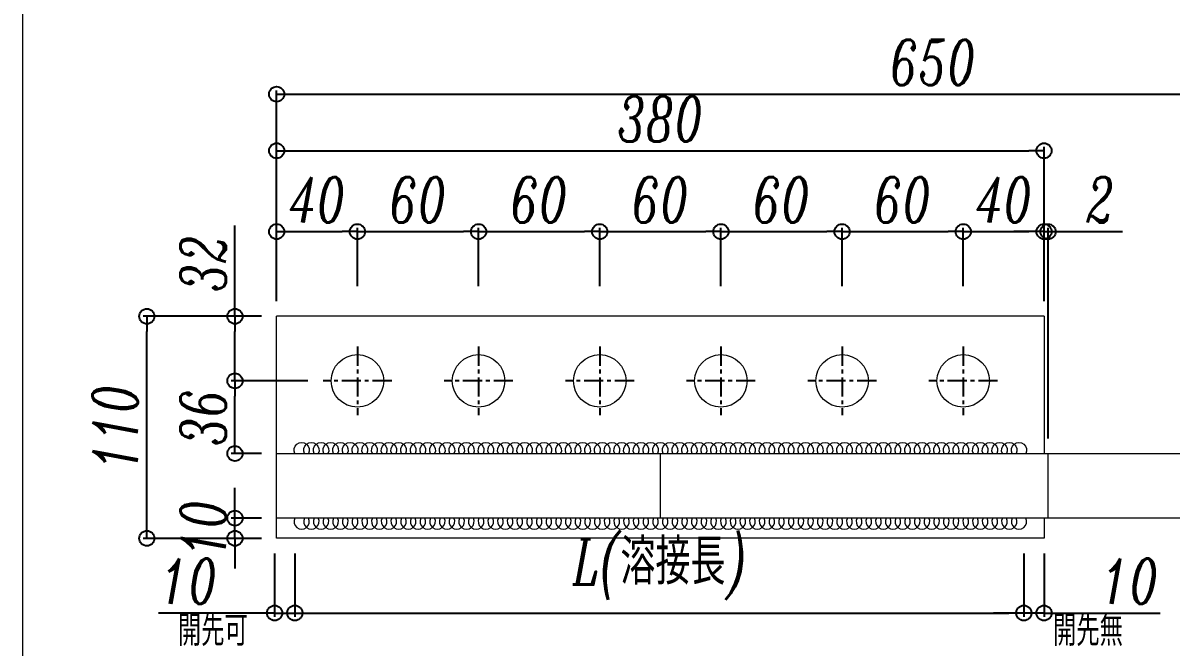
# Model space of a CAD drawing. Header units: millimetres. Extents: x -2880 to 3894, y -2977 to 4857.
# Drawn here: x -1630 to -1062, y 3607 to 3916 of the extents above; entities that cross this region are included whole.
import ezdxf

# ---------------------------------------------------------------- set-up
doc = ezdxf.new("R2010")
doc.units = ezdxf.units.MM
doc.header["$MEASUREMENT"] = 0
doc.linetypes.add('CENTER', pattern=[50.8, 31.75, -6.35, 6.35, -6.35])
doc.linetypes.add('HIDDEN2', pattern=[4.7625, 3.175, -1.5875])
doc.layers.add('ADSK_ASSOC_ENTITY_BACKUPS', color=7, linetype='Continuous')
for name, color, linetype, lineweight in [('hadan', 1, 'HIDDEN2', 15), ('寸法', 7, 'Continuous', 15), ('金物', 5, 'Continuous', 18)]:
    doc.layers.add(name, color=color, linetype=linetype, lineweight=lineweight)
doc.styles.add('DLSTANDARD1', font='italic.shx', dxfattribs={"width": 0.7, "bigfont": 'extfont.shx'})
doc.dimstyles.new('一般寸法', dxfattribs={"dimscale": 1.5, "dimtxt": 15, "dimasz": 5, "dimexe": 1.25, "dimexo": 5, "dimgap": 3, "dimtad": 1, "dimtxsty": 'DLSTANDARD1', "dimblk": 'ORIGIN', "dimcen": 0, "dimclrd": 256, "dimclre": 256, "dimclrt": 256, "dimadec": 0, "dimazin": 0, "dimtfac": 1, "dimtmove": 0, "dimatfit": 3, "dimfxl": 0, "dimarcsym": 0})

# ---------------------------------------------------------------- blocks, each defined once
blk = doc.blocks.new('_Origin')
at = {"color": 0, "linetype": 'ByBlock', "lineweight": -2}
blk.add_line((0, 0), (-1, 0), dxfattribs=at)
blk.add_circle((0, 0), 0.5, dxfattribs=at)
blk = doc.blocks.new('*D243')
at = {"layer": 'Defpoints', "color": 0}
for p in [(-1464.43, 3813), (-1504.43, 3778.54), (-1464.43, 3778.54)]:
    blk.add_point(p, dxfattribs=at)
at = {"layer": '寸法', "lineweight": -2}
for p, q in [((-1504.43, 3786.04), (-1504.43, 3814.88)), ((-1464.43, 3786.04), (-1464.43, 3814.88)), ((-1496.93, 3813), (-1471.93, 3813))]:
    blk.add_line(p, q, dxfattribs=at)
at = {"layer": '寸法', "lineweight": -2, "xscale": 7.5, "yscale": 7.5, "zscale": 7.5, "rotation": 180}
blk.add_blockref('_Origin', (-1504.43, 3813), dxfattribs=at)
at = {"layer": '寸法', "lineweight": -2, "xscale": 7.5, "yscale": 7.5, "zscale": 7.5}
blk.add_blockref('_Origin', (-1464.43, 3813), dxfattribs=at)
at = {"layer": '寸法', "insert": (-1484.43, 3828.75), "char_height": 22.5, "attachment_point": 5, "style": 'DLSTANDARD1'}
blk.add_mtext('40', dxfattribs=at)
blk = doc.blocks.new('*D244')
at = {"layer": 'Defpoints', "color": 0}
for p in [(-1404.43, 3813), (-1464.43, 3778.54), (-1404.43, 3778.54)]:
    blk.add_point(p, dxfattribs=at)
at = {"layer": '寸法', "lineweight": -2}
for p, q in [((-1464.43, 3786.04), (-1464.43, 3814.88)), ((-1404.43, 3786.04), (-1404.43, 3814.88)), ((-1456.93, 3813), (-1411.93, 3813))]:
    blk.add_line(p, q, dxfattribs=at)
at = {"layer": '寸法', "lineweight": -2, "xscale": 7.5, "yscale": 7.5, "zscale": 7.5, "rotation": 180}
blk.add_blockref('_Origin', (-1464.43, 3813), dxfattribs=at)
at = {"layer": '寸法', "lineweight": -2, "xscale": 7.5, "yscale": 7.5, "zscale": 7.5}
blk.add_blockref('_Origin', (-1404.43, 3813), dxfattribs=at)
at = {"layer": '寸法', "insert": (-1434.43, 3828.75), "char_height": 22.5, "attachment_point": 5, "style": 'DLSTANDARD1'}
blk.add_mtext('60', dxfattribs=at)
blk = doc.blocks.new('*D245')
at = {"layer": 'Defpoints', "color": 0}
for p in [(-1344.43, 3813), (-1404.43, 3778.54), (-1344.43, 3778.54)]:
    blk.add_point(p, dxfattribs=at)
at = {"layer": '寸法', "lineweight": -2}
for p, q in [((-1404.43, 3786.04), (-1404.43, 3814.88)), ((-1344.43, 3786.04), (-1344.43, 3814.88)), ((-1396.93, 3813), (-1351.93, 3813))]:
    blk.add_line(p, q, dxfattribs=at)
at = {"layer": '寸法', "lineweight": -2, "xscale": 7.5, "yscale": 7.5, "zscale": 7.5, "rotation": 180}
blk.add_blockref('_Origin', (-1404.43, 3813), dxfattribs=at)
at = {"layer": '寸法', "lineweight": -2, "xscale": 7.5, "yscale": 7.5, "zscale": 7.5}
blk.add_blockref('_Origin', (-1344.43, 3813), dxfattribs=at)
at = {"layer": '寸法', "insert": (-1374.43, 3828.75), "char_height": 22.5, "attachment_point": 5, "style": 'DLSTANDARD1'}
blk.add_mtext('60', dxfattribs=at)
blk = doc.blocks.new('*D246')
at = {"layer": 'Defpoints', "color": 0}
for p in [(-1284.43, 3813), (-1344.43, 3778.54), (-1284.43, 3778.54)]:
    blk.add_point(p, dxfattribs=at)
at = {"layer": '寸法', "lineweight": -2}
for p, q in [((-1344.43, 3786.04), (-1344.43, 3814.88)), ((-1284.43, 3786.04), (-1284.43, 3814.88)), ((-1336.93, 3813), (-1291.93, 3813))]:
    blk.add_line(p, q, dxfattribs=at)
at = {"layer": '寸法', "lineweight": -2, "xscale": 7.5, "yscale": 7.5, "zscale": 7.5, "rotation": 180}
blk.add_blockref('_Origin', (-1344.43, 3813), dxfattribs=at)
at = {"layer": '寸法', "lineweight": -2, "xscale": 7.5, "yscale": 7.5, "zscale": 7.5}
blk.add_blockref('_Origin', (-1284.43, 3813), dxfattribs=at)
at = {"layer": '寸法', "insert": (-1314.43, 3828.75), "char_height": 22.5, "attachment_point": 5, "style": 'DLSTANDARD1'}
blk.add_mtext('60', dxfattribs=at)
blk = doc.blocks.new('*D247')
at = {"layer": 'Defpoints', "color": 0}
for p in [(-1224.43, 3813), (-1284.43, 3778.54), (-1224.43, 3778.54)]:
    blk.add_point(p, dxfattribs=at)
at = {"layer": '寸法', "lineweight": -2}
for p, q in [((-1284.43, 3786.04), (-1284.43, 3814.88)), ((-1224.43, 3786.04), (-1224.43, 3814.88)), ((-1276.93, 3813), (-1231.93, 3813))]:
    blk.add_line(p, q, dxfattribs=at)
at = {"layer": '寸法', "lineweight": -2, "xscale": 7.5, "yscale": 7.5, "zscale": 7.5, "rotation": 180}
blk.add_blockref('_Origin', (-1284.43, 3813), dxfattribs=at)
at = {"layer": '寸法', "lineweight": -2, "xscale": 7.5, "yscale": 7.5, "zscale": 7.5}
blk.add_blockref('_Origin', (-1224.43, 3813), dxfattribs=at)
at = {"layer": '寸法', "insert": (-1254.43, 3828.75), "char_height": 22.5, "attachment_point": 5, "style": 'DLSTANDARD1'}
blk.add_mtext('60', dxfattribs=at)
blk = doc.blocks.new('*D248')
at = {"layer": 'Defpoints', "color": 0}
for p in [(-1164.43, 3813), (-1224.43, 3778.54), (-1164.43, 3778.54)]:
    blk.add_point(p, dxfattribs=at)
at = {"layer": '寸法', "lineweight": -2}
for p, q in [((-1224.43, 3786.04), (-1224.43, 3814.88)), ((-1164.43, 3786.04), (-1164.43, 3814.88)), ((-1216.93, 3813), (-1171.93, 3813))]:
    blk.add_line(p, q, dxfattribs=at)
at = {"layer": '寸法', "lineweight": -2, "xscale": 7.5, "yscale": 7.5, "zscale": 7.5, "rotation": 180}
blk.add_blockref('_Origin', (-1224.43, 3813), dxfattribs=at)
at = {"layer": '寸法', "lineweight": -2, "xscale": 7.5, "yscale": 7.5, "zscale": 7.5}
blk.add_blockref('_Origin', (-1164.43, 3813), dxfattribs=at)
at = {"layer": '寸法', "insert": (-1194.43, 3828.75), "char_height": 22.5, "attachment_point": 5, "style": 'DLSTANDARD1'}
blk.add_mtext('60', dxfattribs=at)
blk = doc.blocks.new('*D551')
at = {"layer": 'Defpoints', "color": 0}
for p in [(-1124.43, 3813), (-1164.43, 3778.54), (-1124.43, 3771.04)]:
    blk.add_point(p, dxfattribs=at)
at = {"layer": '寸法', "lineweight": -2}
for p, q in [((-1164.43, 3786.04), (-1164.43, 3814.88)), ((-1124.43, 3778.54), (-1124.43, 3814.88)), ((-1156.93, 3813), (-1131.93, 3813))]:
    blk.add_line(p, q, dxfattribs=at)
at = {"layer": '寸法', "lineweight": -2, "xscale": 7.5, "yscale": 7.5, "zscale": 7.5, "rotation": 180}
blk.add_blockref('_Origin', (-1164.43, 3813), dxfattribs=at)
at = {"layer": '寸法', "lineweight": -2, "xscale": 7.5, "yscale": 7.5, "zscale": 7.5}
blk.add_blockref('_Origin', (-1124.43, 3813), dxfattribs=at)
at = {"layer": '寸法', "insert": (-1144.43, 3828.75), "char_height": 22.5, "attachment_point": 5, "style": 'DLSTANDARD1'}
blk.add_mtext('40', dxfattribs=at)
blk = doc.blocks.new('*D249')
at = {"layer": 'Defpoints', "color": 0}
for p in [(-1124.43, 3853.1), (-1504.43, 3778.04), (-1124.43, 3778.04)]:
    blk.add_point(p, dxfattribs=at)
at = {"layer": '寸法', "lineweight": -2}
for p, q in [((-1504.43, 3785.54), (-1504.43, 3854.98)), ((-1124.43, 3785.54), (-1124.43, 3854.98)), ((-1496.93, 3853.1), (-1131.93, 3853.1))]:
    blk.add_line(p, q, dxfattribs=at)
at = {"layer": '寸法', "lineweight": -2, "xscale": 7.5, "yscale": 7.5, "zscale": 7.5, "rotation": 180}
blk.add_blockref('_Origin', (-1504.43, 3853.1), dxfattribs=at)
at = {"layer": '寸法', "lineweight": -2, "xscale": 7.5, "yscale": 7.5, "zscale": 7.5}
blk.add_blockref('_Origin', (-1124.43, 3853.1), dxfattribs=at)
at = {"layer": '寸法', "insert": (-1314.43, 3868.85), "char_height": 22.5, "attachment_point": 5, "style": 'DLSTANDARD1'}
blk.add_mtext('380', dxfattribs=at)
blk = doc.blocks.new('*D250')
at = {"layer": 'Defpoints', "color": 0}
for p in [(-1525.07, 3739.04), (-1481.43, 3739.04), (-1504.43, 3703.04)]:
    blk.add_point(p, dxfattribs=at)
at = {"layer": '寸法', "lineweight": -2}
for p, q in [((-1488.93, 3739.04), (-1526.95, 3739.04)), ((-1525.07, 3710.54), (-1525.07, 3731.54)), ((-1511.93, 3703.04), (-1526.95, 3703.04))]:
    blk.add_line(p, q, dxfattribs=at)
at = {"layer": '寸法', "lineweight": -2, "xscale": 7.5, "yscale": 7.5, "zscale": 7.5}
for p, rotation in [((-1525.07, 3739.04), 90), ((-1525.07, 3703.04), 270)]:
    blk.add_blockref('_Origin', p, dxfattribs=dict(at, rotation=rotation))
at = {"layer": '寸法', "insert": (-1540.82, 3721.04), "char_height": 22.5, "attachment_point": 5, "rotation": 90, "style": 'DLSTANDARD1'}
blk.add_mtext('36', dxfattribs=at)
blk = doc.blocks.new('*D251')
at = {"layer": 'Defpoints', "color": 0}
for p in [(-1525.07, 3771.04), (-1504.43, 3771.04), (-1481.43, 3739.04)]:
    blk.add_point(p, dxfattribs=at)
at = {"layer": '寸法', "lineweight": -2}
for p, q in [((-1525.07, 3771.04), (-1525.07, 3816.09)), ((-1511.93, 3771.04), (-1526.95, 3771.04)), ((-1525.07, 3746.54), (-1525.07, 3763.54)), ((-1488.93, 3739.04), (-1526.95, 3739.04))]:
    blk.add_line(p, q, dxfattribs=at)
at = {"layer": '寸法', "lineweight": -2, "xscale": 7.5, "yscale": 7.5, "zscale": 7.5}
for p, rotation in [((-1525.07, 3771.04), 90), ((-1525.07, 3739.04), 270)]:
    blk.add_blockref('_Origin', p, dxfattribs=dict(at, rotation=rotation))
at = {"layer": '寸法', "insert": (-1540.82, 3797.32), "char_height": 22.5, "attachment_point": 5, "rotation": 90, "style": 'DLSTANDARD1'}
blk.add_mtext('32', dxfattribs=at)
blk = doc.blocks.new('*D558')
at = {"layer": 'Defpoints', "color": 0}
for p in [(-1525.07, 3671.04), (-1504.43, 3671.04), (-1504.43, 3661.04)]:
    blk.add_point(p, dxfattribs=at)
at = {"layer": '寸法', "lineweight": -2}
for p, q in [((-1525.07, 3678.54), (-1525.07, 3686.04)), ((-1511.93, 3671.04), (-1526.95, 3671.04)), ((-1525.07, 3661.04), (-1525.07, 3671.04)), ((-1511.93, 3661.04), (-1526.95, 3661.04)), ((-1525.07, 3653.54), (-1525.07, 3646.04))]:
    blk.add_line(p, q, dxfattribs=at)
at = {"layer": '寸法', "lineweight": -2, "xscale": 7.5, "yscale": 7.5, "zscale": 7.5}
for p, rotation in [((-1525.07, 3671.04), 270), ((-1525.07, 3661.04), 90)]:
    blk.add_blockref('_Origin', p, dxfattribs=dict(at, rotation=rotation))
at = {"layer": '寸法', "insert": (-1540.82, 3666.04), "char_height": 22.5, "attachment_point": 5, "rotation": 90, "style": 'DLSTANDARD1'}
blk.add_mtext('10', dxfattribs=at)
blk = doc.blocks.new('*D559')
at = {"layer": 'Defpoints', "color": 0}
for p in [(-1568.69, 3771.04), (-1504.43, 3771.04), (-1504.43, 3661.04)]:
    blk.add_point(p, dxfattribs=at)
at = {"layer": '寸法', "lineweight": -2}
for p, q in [((-1511.93, 3771.04), (-1570.56, 3771.04)), ((-1568.69, 3668.54), (-1568.69, 3763.54)), ((-1511.93, 3661.04), (-1570.56, 3661.04))]:
    blk.add_line(p, q, dxfattribs=at)
at = {"layer": '寸法', "lineweight": -2, "xscale": 7.5, "yscale": 7.5, "zscale": 7.5}
for p, rotation in [((-1568.69, 3771.04), 90), ((-1568.69, 3661.04), 270)]:
    blk.add_blockref('_Origin', p, dxfattribs=dict(at, rotation=rotation))
at = {"layer": '寸法', "insert": (-1584.44, 3716.04), "char_height": 22.5, "attachment_point": 5, "rotation": 90, "style": 'DLSTANDARD1'}
blk.add_mtext('110', dxfattribs=at)
blk = doc.blocks.new('*D563')
at = {"layer": 'Defpoints', "color": 0}
for p in [(-854.43, 3881.11), (-1504.43, 3771.04), (-854.43, 3703.04)]:
    blk.add_point(p, dxfattribs=at)
at = {"layer": '寸法', "linetype": 'ByBlock', "lineweight": -2}
for p, q in [((-1504.43, 3778.54), (-1504.43, 3882.98)), ((-854.43, 3710.54), (-854.43, 3882.98)), ((-1496.93, 3881.11), (-861.93, 3881.11))]:
    blk.add_line(p, q, dxfattribs=at)
at = {"layer": '寸法', "lineweight": -2, "xscale": 7.5, "yscale": 7.5, "zscale": 7.5, "rotation": 180}
blk.add_blockref('_Origin', (-1504.43, 3881.11), dxfattribs=at)
at = {"layer": '寸法', "lineweight": -2, "xscale": 7.5, "yscale": 7.5, "zscale": 7.5}
blk.add_blockref('_Origin', (-854.43, 3881.11), dxfattribs=at)
at = {"layer": '寸法', "insert": (-1179.43, 3896.86), "char_height": 22.5, "attachment_point": 5, "style": 'DLSTANDARD1'}
blk.add_mtext('650', dxfattribs=at)
blk = doc.blocks.new('*D263')
at = {"layer": 'Defpoints', "color": 0}
for p in [(-1505.43, 3661.04), (-1495.43, 3661.04), (-1495.43, 3624.04)]:
    blk.add_point(p, dxfattribs=at)
at = {"layer": 'hadan', "linetype": 'ByBlock', "lineweight": -2}
for p, q in [((-1505.43, 3653.54), (-1505.43, 3622.16)), ((-1495.43, 3653.54), (-1495.43, 3622.16)), ((-1505.43, 3624.04), (-1562.93, 3624.04)), ((-1512.93, 3624.04), (-1520.43, 3624.04)), ((-1505.43, 3624.04), (-1495.43, 3624.04)), ((-1487.93, 3624.04), (-1480.43, 3624.04))]:
    blk.add_line(p, q, dxfattribs=at)
at = {"layer": 'hadan', "lineweight": -2, "xscale": 7.5, "yscale": 7.5, "zscale": 7.5}
blk.add_blockref('_Origin', (-1505.43, 3624.04), dxfattribs=at)
at = {"layer": 'hadan', "lineweight": -2, "xscale": 7.5, "yscale": 7.5, "zscale": 7.5, "rotation": 180}
blk.add_blockref('_Origin', (-1495.43, 3624.04), dxfattribs=at)
at = {"layer": 'hadan', "insert": (-1547.93, 3639.79), "char_height": 22.5, "attachment_point": 5, "style": 'DLSTANDARD1'}
blk.add_mtext('10', dxfattribs=at)
blk = doc.blocks.new('*D264')
at = {"layer": 'Defpoints', "color": 0}
for p in [(-1134.43, 3661.04), (-1124.43, 3661.04), (-1134.43, 3624.04)]:
    blk.add_point(p, dxfattribs=at)
at = {"layer": 'hadan', "linetype": 'ByBlock', "lineweight": -2}
for p, q in [((-1134.43, 3653.54), (-1134.43, 3622.16)), ((-1124.43, 3653.54), (-1124.43, 3622.16)), ((-1141.93, 3624.04), (-1149.43, 3624.04)), ((-1124.43, 3624.04), (-1134.43, 3624.04)), ((-1124.43, 3624.04), (-1066.93, 3624.04)), ((-1116.93, 3624.04), (-1109.43, 3624.04))]:
    blk.add_line(p, q, dxfattribs=at)
at = {"layer": 'hadan', "lineweight": -2, "xscale": 7.5, "yscale": 7.5, "zscale": 7.5}
blk.add_blockref('_Origin', (-1134.43, 3624.04), dxfattribs=at)
at = {"layer": 'hadan', "lineweight": -2, "xscale": 7.5, "yscale": 7.5, "zscale": 7.5, "rotation": 180}
blk.add_blockref('_Origin', (-1124.43, 3624.04), dxfattribs=at)
at = {"layer": 'hadan', "insert": (-1081.93, 3639.79), "char_height": 22.5, "attachment_point": 5, "style": 'DLSTANDARD1'}
blk.add_mtext('10', dxfattribs=at)
blk = doc.blocks.new('*D265')
at = {"layer": 'Defpoints', "color": 0}
for p in [(-1495.43, 3656.04), (-1134.43, 3657.04), (-1134.43, 3624.04)]:
    blk.add_point(p, dxfattribs=at)
at = {"layer": 'hadan', "linetype": 'ByBlock', "lineweight": -2}
for p, q in [((-1495.43, 3648.54), (-1495.43, 3622.16)), ((-1134.43, 3649.54), (-1134.43, 3622.16)), ((-1487.93, 3624.04), (-1141.93, 3624.04))]:
    blk.add_line(p, q, dxfattribs=at)
at = {"layer": 'hadan', "lineweight": -2, "xscale": 7.5, "yscale": 7.5, "zscale": 7.5, "rotation": 180}
blk.add_blockref('_Origin', (-1495.43, 3624.04), dxfattribs=at)
at = {"layer": 'hadan', "lineweight": -2, "xscale": 7.5, "yscale": 7.5, "zscale": 7.5}
blk.add_blockref('_Origin', (-1134.43, 3624.04), dxfattribs=at)
at = {"layer": 'hadan', "insert": (-1314.93, 3645.65), "char_height": 22.5, "attachment_point": 5, "style": 'DLSTANDARD1'}
blk.add_mtext('L(溶接長)', dxfattribs=at)
blk = doc.blocks.new('*U46')
at = {"layer": 'hadan', "linetype": 'ByBlock'}
blk.add_arc((0, 1.93), 3.81, 153.2218, 26.7782, dxfattribs=at)
blk = doc.blocks.new('*U47')
at = {"layer": 'ADSK_ASSOC_ENTITY_BACKUPS', "linetype": 'ByBlock'}
blk.add_blockref('*U46', (0, 0), dxfattribs=at)
at = {"layer": 'hadan', "color": 0, "linetype": 'ByBlock', "lineweight": -2}
for p in [(0, 0), (4.8, 0), (9.6, 0), (14.4, 0), (19.2, 0), (24, 0), (28.8, 0), (33.6, 0), (38.4, 0), (43.2, 0), (48, 0), (52.8, 0), (57.6, 0), (62.4, 0), (67.2, 0), (72, 0), (76.8, 0), (81.6, 0), (86.4, 0), (91.2, 0), (96, 0), (100.8, 0), (105.6, 0), (110.4, 0), (115.2, 0), (120, 0), (124.8, 0), (129.6, 0), (134.4, 0), (139.2, 0), (144, 0), (148.8, 0), (153.6, 0), (158.4, 0), (163.2, 0), (168, 0), (172.8, 0), (177.6, 0), (182.4, 0), (187.2, 0), (192, 0), (196.8, 0), (201.6, 0), (206.4, 0), (211.2, 0), (216, 0), (220.8, 0), (225.6, 0), (230.4, 0), (235.2, 0), (240, 0), (244.8, 0), (249.6, 0), (254.4, 0), (259.2, 0), (264, 0), (268.8, 0), (273.6, 0), (278.4, 0), (283.2, 0), (288, 0), (292.8, 0), (297.6, 0), (302.4, 0), (307.2, 0), (312, 0), (316.8, 0), (321.6, 0), (326.4, 0), (331.2, 0), (336, 0), (340.8, 0), (345.6, 0), (350.4, 0), (355.2, 0)]:
    blk.add_blockref('*U46', p, dxfattribs=at)
blk = doc.blocks.new('*U48')
at = {"layer": 'hadan', "linetype": 'ByBlock'}
blk.add_arc((0, 1.93), 3.81, 153.2218, 26.7782, dxfattribs=at)
blk = doc.blocks.new('*U49')
at = {"layer": 'ADSK_ASSOC_ENTITY_BACKUPS', "linetype": 'ByBlock'}
blk.add_blockref('*U48', (0, 0), dxfattribs=at)
at = {"layer": 'hadan', "color": 0, "linetype": 'ByBlock', "lineweight": -2}
for p in [(0, 0), (4.8, 0), (9.6, 0), (14.4, 0), (19.2, 0), (24, 0), (28.8, 0), (33.6, 0), (38.4, 0), (43.2, 0), (48, 0), (52.8, 0), (57.6, 0), (62.4, 0), (67.2, 0), (72, 0), (76.8, 0), (81.6, 0), (86.4, 0), (91.2, 0), (96, 0), (100.8, 0), (105.6, 0), (110.4, 0), (115.2, 0), (120, 0), (124.8, 0), (129.6, 0), (134.4, 0), (139.2, 0), (144, 0), (148.8, 0), (153.6, 0), (158.4, 0), (163.2, 0), (168, 0), (172.8, 0), (177.6, 0), (182.4, 0), (187.2, 0), (192, 0), (196.8, 0), (201.6, 0), (206.4, 0), (211.2, 0), (216, 0), (220.8, 0), (225.6, 0), (230.4, 0), (235.2, 0), (240, 0), (244.8, 0), (249.6, 0), (254.4, 0), (259.2, 0), (264, 0), (268.8, 0), (273.6, 0), (278.4, 0), (283.2, 0), (288, 0), (292.8, 0), (297.6, 0), (302.4, 0), (307.2, 0), (312, 0), (316.8, 0), (321.6, 0), (326.4, 0), (331.2, 0), (336, 0), (340.8, 0), (345.6, 0), (350.4, 0), (355.2, 0)]:
    blk.add_blockref('*U48', p, dxfattribs=at)
blk = doc.blocks.new('*D567')
at = {"layer": 'Defpoints', "color": 0}
for p in [(-1122.43, 3813), (-1124.43, 3771.04), (-1122.43, 3703.04)]:
    blk.add_point(p, dxfattribs=at)
at = {"layer": '寸法', "linetype": 'ByBlock', "lineweight": -2}
for p, q in [((-1124.43, 3778.54), (-1124.43, 3814.88)), ((-1122.43, 3710.54), (-1122.43, 3814.88)), ((-1131.93, 3813), (-1139.43, 3813)), ((-1124.43, 3813), (-1122.43, 3813)), ((-1114.93, 3813), (-1085.63, 3813))]:
    blk.add_line(p, q, dxfattribs=at)
at = {"layer": '寸法', "lineweight": -2, "xscale": 7.5, "yscale": 7.5, "zscale": 7.5}
blk.add_blockref('_Origin', (-1124.43, 3813), dxfattribs=at)
at = {"layer": '寸法', "lineweight": -2, "xscale": 7.5, "yscale": 7.5, "zscale": 7.5, "rotation": 180}
blk.add_blockref('_Origin', (-1122.43, 3813), dxfattribs=at)
at = {"layer": '寸法', "insert": (-1096.53, 3828.75), "char_height": 22.5, "attachment_point": 5, "style": 'DLSTANDARD1'}
blk.add_mtext('2', dxfattribs=at)
blk = doc.blocks.new('*D275')
at = {"layer": 'Defpoints', "color": 0}
for p in [(-1464.43, 3813), (-1504.43, 3778.54), (-1464.43, 3778.54)]:
    blk.add_point(p, dxfattribs=at)
at = {"layer": '寸法', "lineweight": -2}
for p, q in [((-1504.43, 3786.04), (-1504.43, 3814.88)), ((-1464.43, 3786.04), (-1464.43, 3814.88)), ((-1496.93, 3813), (-1471.93, 3813))]:
    blk.add_line(p, q, dxfattribs=at)
at = {"layer": '寸法', "lineweight": -2, "xscale": 7.5, "yscale": 7.5, "zscale": 7.5, "rotation": 180}
blk.add_blockref('_Origin', (-1504.43, 3813), dxfattribs=at)
at = {"layer": '寸法', "lineweight": -2, "xscale": 7.5, "yscale": 7.5, "zscale": 7.5}
blk.add_blockref('_Origin', (-1464.43, 3813), dxfattribs=at)
at = {"layer": '寸法', "insert": (-1484.43, 3828.75), "char_height": 22.5, "attachment_point": 5, "style": 'DLSTANDARD1'}
blk.add_mtext('40', dxfattribs=at)
blk = doc.blocks.new('*D276')
at = {"layer": 'Defpoints', "color": 0}
for p in [(-1404.43, 3813), (-1464.43, 3778.54), (-1404.43, 3778.54)]:
    blk.add_point(p, dxfattribs=at)
at = {"layer": '寸法', "lineweight": -2}
for p, q in [((-1464.43, 3786.04), (-1464.43, 3814.88)), ((-1404.43, 3786.04), (-1404.43, 3814.88)), ((-1456.93, 3813), (-1411.93, 3813))]:
    blk.add_line(p, q, dxfattribs=at)
at = {"layer": '寸法', "lineweight": -2, "xscale": 7.5, "yscale": 7.5, "zscale": 7.5, "rotation": 180}
blk.add_blockref('_Origin', (-1464.43, 3813), dxfattribs=at)
at = {"layer": '寸法', "lineweight": -2, "xscale": 7.5, "yscale": 7.5, "zscale": 7.5}
blk.add_blockref('_Origin', (-1404.43, 3813), dxfattribs=at)
at = {"layer": '寸法', "insert": (-1434.43, 3828.75), "char_height": 22.5, "attachment_point": 5, "style": 'DLSTANDARD1'}
blk.add_mtext('60', dxfattribs=at)
blk = doc.blocks.new('*D277')
at = {"layer": 'Defpoints', "color": 0}
for p in [(-1344.43, 3813), (-1404.43, 3778.54), (-1344.43, 3778.54)]:
    blk.add_point(p, dxfattribs=at)
at = {"layer": '寸法', "lineweight": -2}
for p, q in [((-1404.43, 3786.04), (-1404.43, 3814.88)), ((-1344.43, 3786.04), (-1344.43, 3814.88)), ((-1396.93, 3813), (-1351.93, 3813))]:
    blk.add_line(p, q, dxfattribs=at)
at = {"layer": '寸法', "lineweight": -2, "xscale": 7.5, "yscale": 7.5, "zscale": 7.5, "rotation": 180}
blk.add_blockref('_Origin', (-1404.43, 3813), dxfattribs=at)
at = {"layer": '寸法', "lineweight": -2, "xscale": 7.5, "yscale": 7.5, "zscale": 7.5}
blk.add_blockref('_Origin', (-1344.43, 3813), dxfattribs=at)
at = {"layer": '寸法', "insert": (-1374.43, 3828.75), "char_height": 22.5, "attachment_point": 5, "style": 'DLSTANDARD1'}
blk.add_mtext('60', dxfattribs=at)
blk = doc.blocks.new('*D278')
at = {"layer": 'Defpoints', "color": 0}
for p in [(-1284.43, 3813), (-1344.43, 3778.54), (-1284.43, 3778.54)]:
    blk.add_point(p, dxfattribs=at)
at = {"layer": '寸法', "lineweight": -2}
for p, q in [((-1344.43, 3786.04), (-1344.43, 3814.88)), ((-1284.43, 3786.04), (-1284.43, 3814.88)), ((-1336.93, 3813), (-1291.93, 3813))]:
    blk.add_line(p, q, dxfattribs=at)
at = {"layer": '寸法', "lineweight": -2, "xscale": 7.5, "yscale": 7.5, "zscale": 7.5, "rotation": 180}
blk.add_blockref('_Origin', (-1344.43, 3813), dxfattribs=at)
at = {"layer": '寸法', "lineweight": -2, "xscale": 7.5, "yscale": 7.5, "zscale": 7.5}
blk.add_blockref('_Origin', (-1284.43, 3813), dxfattribs=at)
at = {"layer": '寸法', "insert": (-1314.43, 3828.75), "char_height": 22.5, "attachment_point": 5, "style": 'DLSTANDARD1'}
blk.add_mtext('60', dxfattribs=at)
blk = doc.blocks.new('*D279')
at = {"layer": 'Defpoints', "color": 0}
for p in [(-1224.43, 3813), (-1284.43, 3778.54), (-1224.43, 3778.54)]:
    blk.add_point(p, dxfattribs=at)
at = {"layer": '寸法', "lineweight": -2}
for p, q in [((-1284.43, 3786.04), (-1284.43, 3814.88)), ((-1224.43, 3786.04), (-1224.43, 3814.88)), ((-1276.93, 3813), (-1231.93, 3813))]:
    blk.add_line(p, q, dxfattribs=at)
at = {"layer": '寸法', "lineweight": -2, "xscale": 7.5, "yscale": 7.5, "zscale": 7.5, "rotation": 180}
blk.add_blockref('_Origin', (-1284.43, 3813), dxfattribs=at)
at = {"layer": '寸法', "lineweight": -2, "xscale": 7.5, "yscale": 7.5, "zscale": 7.5}
blk.add_blockref('_Origin', (-1224.43, 3813), dxfattribs=at)
at = {"layer": '寸法', "insert": (-1254.43, 3828.75), "char_height": 22.5, "attachment_point": 5, "style": 'DLSTANDARD1'}
blk.add_mtext('60', dxfattribs=at)
blk = doc.blocks.new('*D280')
at = {"layer": 'Defpoints', "color": 0}
for p in [(-1164.43, 3813), (-1224.43, 3778.54), (-1164.43, 3778.54)]:
    blk.add_point(p, dxfattribs=at)
at = {"layer": '寸法', "lineweight": -2}
for p, q in [((-1224.43, 3786.04), (-1224.43, 3814.88)), ((-1164.43, 3786.04), (-1164.43, 3814.88)), ((-1216.93, 3813), (-1171.93, 3813))]:
    blk.add_line(p, q, dxfattribs=at)
at = {"layer": '寸法', "lineweight": -2, "xscale": 7.5, "yscale": 7.5, "zscale": 7.5, "rotation": 180}
blk.add_blockref('_Origin', (-1224.43, 3813), dxfattribs=at)
at = {"layer": '寸法', "lineweight": -2, "xscale": 7.5, "yscale": 7.5, "zscale": 7.5}
blk.add_blockref('_Origin', (-1164.43, 3813), dxfattribs=at)
at = {"layer": '寸法', "insert": (-1194.43, 3828.75), "char_height": 22.5, "attachment_point": 5, "style": 'DLSTANDARD1'}
blk.add_mtext('60', dxfattribs=at)
blk = doc.blocks.new('*D571')
at = {"layer": 'Defpoints', "color": 0}
for p in [(-1124.43, 3813), (-1164.43, 3778.54), (-1124.43, 3771.04)]:
    blk.add_point(p, dxfattribs=at)
at = {"layer": '寸法', "lineweight": -2}
for p, q in [((-1164.43, 3786.04), (-1164.43, 3814.88)), ((-1124.43, 3778.54), (-1124.43, 3814.88)), ((-1156.93, 3813), (-1131.93, 3813))]:
    blk.add_line(p, q, dxfattribs=at)
at = {"layer": '寸法', "lineweight": -2, "xscale": 7.5, "yscale": 7.5, "zscale": 7.5, "rotation": 180}
blk.add_blockref('_Origin', (-1164.43, 3813), dxfattribs=at)
at = {"layer": '寸法', "lineweight": -2, "xscale": 7.5, "yscale": 7.5, "zscale": 7.5}
blk.add_blockref('_Origin', (-1124.43, 3813), dxfattribs=at)
at = {"layer": '寸法', "insert": (-1144.43, 3828.75), "char_height": 22.5, "attachment_point": 5, "style": 'DLSTANDARD1'}
blk.add_mtext('40', dxfattribs=at)
blk = doc.blocks.new('*D281')
at = {"layer": 'Defpoints', "color": 0}
for p in [(-1124.43, 3853.1), (-1504.43, 3778.04), (-1124.43, 3778.04)]:
    blk.add_point(p, dxfattribs=at)
at = {"layer": '寸法', "lineweight": -2}
for p, q in [((-1504.43, 3785.54), (-1504.43, 3854.98)), ((-1124.43, 3785.54), (-1124.43, 3854.98)), ((-1496.93, 3853.1), (-1131.93, 3853.1))]:
    blk.add_line(p, q, dxfattribs=at)
at = {"layer": '寸法', "lineweight": -2, "xscale": 7.5, "yscale": 7.5, "zscale": 7.5, "rotation": 180}
blk.add_blockref('_Origin', (-1504.43, 3853.1), dxfattribs=at)
at = {"layer": '寸法', "lineweight": -2, "xscale": 7.5, "yscale": 7.5, "zscale": 7.5}
blk.add_blockref('_Origin', (-1124.43, 3853.1), dxfattribs=at)
at = {"layer": '寸法', "insert": (-1314.43, 3868.85), "char_height": 22.5, "attachment_point": 5, "style": 'DLSTANDARD1'}
blk.add_mtext('380', dxfattribs=at)
blk = doc.blocks.new('*D282')
at = {"layer": 'Defpoints', "color": 0}
for p in [(-1525.07, 3739.04), (-1481.43, 3739.04), (-1504.43, 3703.04)]:
    blk.add_point(p, dxfattribs=at)
at = {"layer": '寸法', "lineweight": -2}
for p, q in [((-1488.93, 3739.04), (-1526.95, 3739.04)), ((-1525.07, 3710.54), (-1525.07, 3731.54)), ((-1511.93, 3703.04), (-1526.95, 3703.04))]:
    blk.add_line(p, q, dxfattribs=at)
at = {"layer": '寸法', "lineweight": -2, "xscale": 7.5, "yscale": 7.5, "zscale": 7.5}
for p, rotation in [((-1525.07, 3739.04), 90), ((-1525.07, 3703.04), 270)]:
    blk.add_blockref('_Origin', p, dxfattribs=dict(at, rotation=rotation))
at = {"layer": '寸法', "insert": (-1540.82, 3721.04), "char_height": 22.5, "attachment_point": 5, "rotation": 90, "style": 'DLSTANDARD1'}
blk.add_mtext('36', dxfattribs=at)
blk = doc.blocks.new('*D283')
at = {"layer": 'Defpoints', "color": 0}
for p in [(-1525.07, 3771.04), (-1504.43, 3771.04), (-1481.43, 3739.04)]:
    blk.add_point(p, dxfattribs=at)
at = {"layer": '寸法', "lineweight": -2}
for p, q in [((-1525.07, 3771.04), (-1525.07, 3816.09)), ((-1511.93, 3771.04), (-1526.95, 3771.04)), ((-1525.07, 3746.54), (-1525.07, 3763.54)), ((-1488.93, 3739.04), (-1526.95, 3739.04))]:
    blk.add_line(p, q, dxfattribs=at)
at = {"layer": '寸法', "lineweight": -2, "xscale": 7.5, "yscale": 7.5, "zscale": 7.5}
for p, rotation in [((-1525.07, 3771.04), 90), ((-1525.07, 3739.04), 270)]:
    blk.add_blockref('_Origin', p, dxfattribs=dict(at, rotation=rotation))
at = {"layer": '寸法', "insert": (-1540.82, 3797.32), "char_height": 22.5, "attachment_point": 5, "rotation": 90, "style": 'DLSTANDARD1'}
blk.add_mtext('32', dxfattribs=at)
blk = doc.blocks.new('*D579')
at = {"layer": 'Defpoints', "color": 0}
for p in [(-1525.07, 3671.04), (-1504.43, 3671.04), (-1504.43, 3661.04)]:
    blk.add_point(p, dxfattribs=at)
at = {"layer": '寸法', "lineweight": -2}
for p, q in [((-1525.07, 3678.54), (-1525.07, 3686.04)), ((-1511.93, 3671.04), (-1526.95, 3671.04)), ((-1525.07, 3661.04), (-1525.07, 3671.04)), ((-1511.93, 3661.04), (-1526.95, 3661.04)), ((-1525.07, 3653.54), (-1525.07, 3646.04))]:
    blk.add_line(p, q, dxfattribs=at)
at = {"layer": '寸法', "lineweight": -2, "xscale": 7.5, "yscale": 7.5, "zscale": 7.5}
for p, rotation in [((-1525.07, 3671.04), 270), ((-1525.07, 3661.04), 90)]:
    blk.add_blockref('_Origin', p, dxfattribs=dict(at, rotation=rotation))
at = {"layer": '寸法', "insert": (-1540.82, 3666.04), "char_height": 22.5, "attachment_point": 5, "rotation": 90, "style": 'DLSTANDARD1'}
blk.add_mtext('10', dxfattribs=at)
blk = doc.blocks.new('*D580')
at = {"layer": 'Defpoints', "color": 0}
for p in [(-1568.69, 3771.04), (-1504.43, 3771.04), (-1504.43, 3661.04)]:
    blk.add_point(p, dxfattribs=at)
at = {"layer": '寸法', "lineweight": -2}
for p, q in [((-1511.93, 3771.04), (-1570.56, 3771.04)), ((-1568.69, 3668.54), (-1568.69, 3763.54)), ((-1511.93, 3661.04), (-1570.56, 3661.04))]:
    blk.add_line(p, q, dxfattribs=at)
at = {"layer": '寸法', "lineweight": -2, "xscale": 7.5, "yscale": 7.5, "zscale": 7.5}
for p, rotation in [((-1568.69, 3771.04), 90), ((-1568.69, 3661.04), 270)]:
    blk.add_blockref('_Origin', p, dxfattribs=dict(at, rotation=rotation))
at = {"layer": '寸法', "insert": (-1584.44, 3716.04), "char_height": 22.5, "attachment_point": 5, "rotation": 90, "style": 'DLSTANDARD1'}
blk.add_mtext('110', dxfattribs=at)
blk = doc.blocks.new('*D585')
at = {"layer": 'Defpoints', "color": 0}
for p in [(-854.43, 3881.11), (-1504.43, 3771.04), (-854.43, 3703.04)]:
    blk.add_point(p, dxfattribs=at)
at = {"layer": '寸法', "linetype": 'ByBlock', "lineweight": -2}
for p, q in [((-1504.43, 3778.54), (-1504.43, 3882.98)), ((-854.43, 3710.54), (-854.43, 3882.98)), ((-1496.93, 3881.11), (-861.93, 3881.11))]:
    blk.add_line(p, q, dxfattribs=at)
at = {"layer": '寸法', "lineweight": -2, "xscale": 7.5, "yscale": 7.5, "zscale": 7.5, "rotation": 180}
blk.add_blockref('_Origin', (-1504.43, 3881.11), dxfattribs=at)
at = {"layer": '寸法', "lineweight": -2, "xscale": 7.5, "yscale": 7.5, "zscale": 7.5}
blk.add_blockref('_Origin', (-854.43, 3881.11), dxfattribs=at)
at = {"layer": '寸法', "insert": (-1179.43, 3896.86), "char_height": 22.5, "attachment_point": 5, "style": 'DLSTANDARD1'}
blk.add_mtext('650', dxfattribs=at)
blk = doc.blocks.new('*D295')
at = {"layer": 'Defpoints', "color": 0}
for p in [(-1505.43, 3661.04), (-1495.43, 3661.04), (-1495.43, 3624.04)]:
    blk.add_point(p, dxfattribs=at)
at = {"layer": 'hadan', "linetype": 'ByBlock', "lineweight": -2}
for p, q in [((-1505.43, 3653.54), (-1505.43, 3622.16)), ((-1495.43, 3653.54), (-1495.43, 3622.16)), ((-1505.43, 3624.04), (-1562.93, 3624.04)), ((-1512.93, 3624.04), (-1520.43, 3624.04)), ((-1505.43, 3624.04), (-1495.43, 3624.04)), ((-1487.93, 3624.04), (-1480.43, 3624.04))]:
    blk.add_line(p, q, dxfattribs=at)
at = {"layer": 'hadan', "lineweight": -2, "xscale": 7.5, "yscale": 7.5, "zscale": 7.5}
blk.add_blockref('_Origin', (-1505.43, 3624.04), dxfattribs=at)
at = {"layer": 'hadan', "lineweight": -2, "xscale": 7.5, "yscale": 7.5, "zscale": 7.5, "rotation": 180}
blk.add_blockref('_Origin', (-1495.43, 3624.04), dxfattribs=at)
at = {"layer": 'hadan', "insert": (-1547.93, 3639.79), "char_height": 22.5, "attachment_point": 5, "style": 'DLSTANDARD1'}
blk.add_mtext('10', dxfattribs=at)
blk = doc.blocks.new('*D296')
at = {"layer": 'Defpoints', "color": 0}
for p in [(-1134.43, 3661.04), (-1124.43, 3661.04), (-1134.43, 3624.04)]:
    blk.add_point(p, dxfattribs=at)
at = {"layer": 'hadan', "linetype": 'ByBlock', "lineweight": -2}
for p, q in [((-1134.43, 3653.54), (-1134.43, 3622.16)), ((-1124.43, 3653.54), (-1124.43, 3622.16)), ((-1141.93, 3624.04), (-1149.43, 3624.04)), ((-1124.43, 3624.04), (-1134.43, 3624.04)), ((-1124.43, 3624.04), (-1066.93, 3624.04)), ((-1116.93, 3624.04), (-1109.43, 3624.04))]:
    blk.add_line(p, q, dxfattribs=at)
at = {"layer": 'hadan', "lineweight": -2, "xscale": 7.5, "yscale": 7.5, "zscale": 7.5}
blk.add_blockref('_Origin', (-1134.43, 3624.04), dxfattribs=at)
at = {"layer": 'hadan', "lineweight": -2, "xscale": 7.5, "yscale": 7.5, "zscale": 7.5, "rotation": 180}
blk.add_blockref('_Origin', (-1124.43, 3624.04), dxfattribs=at)
at = {"layer": 'hadan', "insert": (-1081.93, 3639.79), "char_height": 22.5, "attachment_point": 5, "style": 'DLSTANDARD1'}
blk.add_mtext('10', dxfattribs=at)
blk = doc.blocks.new('*D297')
at = {"layer": 'Defpoints', "color": 0}
for p in [(-1495.43, 3656.04), (-1134.43, 3657.04), (-1134.43, 3624.04)]:
    blk.add_point(p, dxfattribs=at)
at = {"layer": 'hadan', "linetype": 'ByBlock', "lineweight": -2}
for p, q in [((-1495.43, 3648.54), (-1495.43, 3622.16)), ((-1134.43, 3649.54), (-1134.43, 3622.16)), ((-1487.93, 3624.04), (-1141.93, 3624.04))]:
    blk.add_line(p, q, dxfattribs=at)
at = {"layer": 'hadan', "lineweight": -2, "xscale": 7.5, "yscale": 7.5, "zscale": 7.5, "rotation": 180}
blk.add_blockref('_Origin', (-1495.43, 3624.04), dxfattribs=at)
at = {"layer": 'hadan', "lineweight": -2, "xscale": 7.5, "yscale": 7.5, "zscale": 7.5}
blk.add_blockref('_Origin', (-1134.43, 3624.04), dxfattribs=at)
at = {"layer": 'hadan', "insert": (-1314.93, 3645.65), "char_height": 22.5, "attachment_point": 5, "style": 'DLSTANDARD1'}
blk.add_mtext('L(溶接長)', dxfattribs=at)
blk = doc.blocks.new('*U28')
at = {"layer": 'hadan', "linetype": 'ByBlock'}
blk.add_arc((0, 1.93), 3.81, 153.2218, 26.7782, dxfattribs=at)
blk = doc.blocks.new('*U29')
at = {"layer": 'ADSK_ASSOC_ENTITY_BACKUPS', "linetype": 'ByBlock'}
blk.add_blockref('*U28', (0, 0), dxfattribs=at)
at = {"layer": 'hadan', "color": 0, "linetype": 'ByBlock', "lineweight": -2}
for p in [(0, 0), (4.8, 0), (9.6, 0), (14.4, 0), (19.2, 0), (24, 0), (28.8, 0), (33.6, 0), (38.4, 0), (43.2, 0), (48, 0), (52.8, 0), (57.6, 0), (62.4, 0), (67.2, 0), (72, 0), (76.8, 0), (81.6, 0), (86.4, 0), (91.2, 0), (96, 0), (100.8, 0), (105.6, 0), (110.4, 0), (115.2, 0), (120, 0), (124.8, 0), (129.6, 0), (134.4, 0), (139.2, 0), (144, 0), (148.8, 0), (153.6, 0), (158.4, 0), (163.2, 0), (168, 0), (172.8, 0), (177.6, 0), (182.4, 0), (187.2, 0), (192, 0), (196.8, 0), (201.6, 0), (206.4, 0), (211.2, 0), (216, 0), (220.8, 0), (225.6, 0), (230.4, 0), (235.2, 0), (240, 0), (244.8, 0), (249.6, 0), (254.4, 0), (259.2, 0), (264, 0), (268.8, 0), (273.6, 0), (278.4, 0), (283.2, 0), (288, 0), (292.8, 0), (297.6, 0), (302.4, 0), (307.2, 0), (312, 0), (316.8, 0), (321.6, 0), (326.4, 0), (331.2, 0), (336, 0), (340.8, 0), (345.6, 0), (350.4, 0), (355.2, 0)]:
    blk.add_blockref('*U28', p, dxfattribs=at)
blk = doc.blocks.new('*U30')
at = {"layer": 'hadan', "linetype": 'ByBlock'}
blk.add_arc((0, 1.93), 3.81, 153.2218, 26.7782, dxfattribs=at)
blk = doc.blocks.new('*U31')
at = {"layer": 'ADSK_ASSOC_ENTITY_BACKUPS', "linetype": 'ByBlock'}
blk.add_blockref('*U30', (0, 0), dxfattribs=at)
at = {"layer": 'hadan', "color": 0, "linetype": 'ByBlock', "lineweight": -2}
for p in [(0, 0), (4.8, 0), (9.6, 0), (14.4, 0), (19.2, 0), (24, 0), (28.8, 0), (33.6, 0), (38.4, 0), (43.2, 0), (48, 0), (52.8, 0), (57.6, 0), (62.4, 0), (67.2, 0), (72, 0), (76.8, 0), (81.6, 0), (86.4, 0), (91.2, 0), (96, 0), (100.8, 0), (105.6, 0), (110.4, 0), (115.2, 0), (120, 0), (124.8, 0), (129.6, 0), (134.4, 0), (139.2, 0), (144, 0), (148.8, 0), (153.6, 0), (158.4, 0), (163.2, 0), (168, 0), (172.8, 0), (177.6, 0), (182.4, 0), (187.2, 0), (192, 0), (196.8, 0), (201.6, 0), (206.4, 0), (211.2, 0), (216, 0), (220.8, 0), (225.6, 0), (230.4, 0), (235.2, 0), (240, 0), (244.8, 0), (249.6, 0), (254.4, 0), (259.2, 0), (264, 0), (268.8, 0), (273.6, 0), (278.4, 0), (283.2, 0), (288, 0), (292.8, 0), (297.6, 0), (302.4, 0), (307.2, 0), (312, 0), (316.8, 0), (321.6, 0), (326.4, 0), (331.2, 0), (336, 0), (340.8, 0), (345.6, 0), (350.4, 0), (355.2, 0)]:
    blk.add_blockref('*U30', p, dxfattribs=at)
blk = doc.blocks.new('*D590')
at = {"layer": 'Defpoints', "color": 0}
for p in [(-1122.43, 3813), (-1124.43, 3771.04), (-1122.43, 3703.04)]:
    blk.add_point(p, dxfattribs=at)
at = {"layer": '寸法', "linetype": 'ByBlock', "lineweight": -2}
for p, q in [((-1124.43, 3778.54), (-1124.43, 3814.88)), ((-1122.43, 3710.54), (-1122.43, 3814.88)), ((-1131.93, 3813), (-1139.43, 3813)), ((-1124.43, 3813), (-1122.43, 3813)), ((-1114.93, 3813), (-1085.63, 3813))]:
    blk.add_line(p, q, dxfattribs=at)
at = {"layer": '寸法', "lineweight": -2, "xscale": 7.5, "yscale": 7.5, "zscale": 7.5}
blk.add_blockref('_Origin', (-1124.43, 3813), dxfattribs=at)
at = {"layer": '寸法', "lineweight": -2, "xscale": 7.5, "yscale": 7.5, "zscale": 7.5, "rotation": 180}
blk.add_blockref('_Origin', (-1122.43, 3813), dxfattribs=at)
at = {"layer": '寸法', "insert": (-1096.53, 3828.75), "char_height": 22.5, "attachment_point": 5, "style": 'DLSTANDARD1'}
blk.add_mtext('2', dxfattribs=at)

msp = doc.modelspace()

# ---------------------------------------------------------------- linework, layer by layer
at = {"color": 0, "linetype": 'CENTER', "ltscale": 0.3}
for p, q in [((-1464.43, 3756.045), (-1464.43, 3722.045)), ((-1464.43, 3756.045), (-1464.43, 3722.045)), ((-1404.43, 3756.045), (-1404.43, 3722.045)), ((-1404.43, 3756.045), (-1404.43, 3722.045)), ((-1344.43, 3756.045), (-1344.43, 3722.045)), ((-1344.43, 3756.045), (-1344.43, 3722.045)), ((-1284.43, 3756.045), (-1284.43, 3722.045)), ((-1284.43, 3756.045), (-1284.43, 3722.045)), ((-1224.43, 3756.045), (-1224.43, 3722.045)), ((-1224.43, 3756.045), (-1224.43, 3722.045)), ((-1164.43, 3756.045), (-1164.43, 3722.045)), ((-1164.43, 3756.045), (-1164.43, 3722.045)), ((-1447.43, 3739.045), (-1481.43, 3739.045)), ((-1447.43, 3739.045), (-1481.43, 3739.045)), ((-1387.43, 3739.045), (-1421.43, 3739.045)), ((-1387.43, 3739.045), (-1421.43, 3739.045)), ((-1327.43, 3739.045), (-1361.43, 3739.045)), ((-1327.43, 3739.045), (-1361.43, 3739.045)), ((-1267.43, 3739.045), (-1301.43, 3739.045)), ((-1267.43, 3739.045), (-1301.43, 3739.045)), ((-1207.43, 3739.045), (-1241.43, 3739.045)), ((-1207.43, 3739.045), (-1241.43, 3739.045)), ((-1147.43, 3739.045), (-1181.43, 3739.045)), ((-1147.43, 3739.045), (-1181.43, 3739.045))]:
    msp.add_line(p, q, dxfattribs=at)
at = {"layer": '寸法', "color": 0}
msp.add_line((-1630.047, 3007.359), (-1630.047, 4319.633), dxfattribs=at)
msp.add_line((-1630.047, 3007.359), (-1630.047, 4319.633), dxfattribs=at)
at = {"layer": '金物', "color": 0}
for p, q in [((-1504.43, 3661.045), (-1504.43, 3771.045)), ((-1124.43, 3771.045), (-1504.43, 3771.045)), ((-1504.43, 3661.045), (-1504.43, 3771.045)), ((-1124.43, 3771.045), (-1504.43, 3771.045)), ((-1124.43, 3771.045), (-1124.43, 3703.045)), ((-1124.43, 3771.045), (-1124.43, 3703.045)), ((-1504.43, 3671.045), (-1504.43, 3703.045)), ((-1504.43, 3703.045), (-854.43, 3703.045)), ((-1504.43, 3671.045), (-1504.43, 3703.045)), ((-1504.43, 3703.045), (-854.43, 3703.045)), ((-1314.43, 3671.045), (-1314.43, 3703.045)), ((-1314.43, 3671.045), (-1314.43, 3703.045)), ((-1122.43, 3671.045), (-1122.43, 3703.045)), ((-1122.43, 3671.045), (-1122.43, 3703.045)), ((-854.43, 3671.045), (-1504.43, 3671.045)), ((-854.43, 3671.045), (-1504.43, 3671.045)), ((-1124.43, 3671.045), (-1124.43, 3661.045)), ((-1124.43, 3671.045), (-1124.43, 3661.045)), ((-1124.43, 3661.045), (-1504.43, 3661.045)), ((-1124.43, 3661.045), (-1504.43, 3661.045))]:
    msp.add_line(p, q, dxfattribs=at)
for centre in [(-1464.43, 3739.045), (-1464.43, 3739.045), (-1404.43, 3739.045), (-1404.43, 3739.045), (-1344.43, 3739.045), (-1344.43, 3739.045), (-1284.43, 3739.045), (-1284.43, 3739.045), (-1224.43, 3739.045), (-1224.43, 3739.045), (-1164.43, 3739.045), (-1164.43, 3739.045)]:
    msp.add_circle(centre, 13, dxfattribs=at)

# ---------------------------------------------------------------- block references
at = {"layer": 'hadan', "color": 0, "linetype": 'ByBlock', "xscale": -1, "rotation": 180}
for name in ['*U49', '*U31']:
    msp.add_blockref(name, (-1492.026, 3706.688), dxfattribs=at)
at = {"layer": 'hadan', "color": 0, "linetype": 'ByBlock'}
for name in ['*U47', '*U29']:
    msp.add_blockref(name, (-1492.026, 3667.402), dxfattribs=at)

# ---------------------------------------------------------------- texts
at = {"layer": 'hadan', "color": 0, "linetype": 'ByBlock', "char_height": 15, "attachment_point": 5, "style": 'DLSTANDARD1'}
for s, insert in [('開先可', (-1536.033, 3615.199)), ('開先可', (-1536.033, 3615.199)), ('開先無', (-1102.68, 3615.199)), ('開先無', (-1102.68, 3615.199))]:
    msp.add_mtext(s, dxfattribs=dict(at, insert=insert))

# ---------------------------------------------------------------- dimensions: what is measured, and where the dimension line sits
at = {"layer": 'hadan', "color": 0, "linetype": 'ByBlock'}
for picture in ['*D265', '*D297']:
    dim = msp.add_linear_dim(base=(-1134.43, 3624.037), p1=(-1495.43, 3656.045), p2=(-1134.43, 3657.045), text='L(溶接長)', dimstyle='一般寸法', dxfattribs=at)
    dim.commit()
    dim.dimension.update_dxf_attribs({"geometry": picture, "text_midpoint": (-1314.93, 3645.647)})
for base, p1, p2, picture, middle in [((-1495.43, 3624.037), (-1505.43, 3661.045), (-1495.43, 3661.045), '*D263', (-1547.93, 3624.037)), ((-1495.43, 3624.037), (-1505.43, 3661.045), (-1495.43, 3661.045), '*D295', (-1547.93, 3624.037)), ((-1134.43, 3624.037), (-1124.43, 3661.045), (-1134.43, 3661.045), '*D264', (-1081.93, 3624.037)), ((-1134.43, 3624.037), (-1124.43, 3661.045), (-1134.43, 3661.045), '*D296', (-1081.93, 3624.037))]:
    dim = msp.add_linear_dim(base=base, p1=p1, p2=p2, dimstyle='一般寸法', dxfattribs=at)
    dim.commit()
    dim.dimension.update_dxf_attribs({"geometry": picture, "text_midpoint": middle, "dimtype": 160})
at = {"layer": '寸法', "color": 0, "linetype": 'ByBlock'}
for base, p1, p2, picture, middle in [((-854.43, 3881.107), (-1504.43, 3771.045), (-854.43, 3703.045), '*D563', (-1179.43, 3896.857)), ((-854.43, 3881.107), (-1504.43, 3771.045), (-854.43, 3703.045), '*D585', (-1179.43, 3896.857)), ((-1122.43, 3813), (-1124.43, 3771.045), (-1122.43, 3703.045), '*D567', (-1096.531, 3828.75)), ((-1122.43, 3813), (-1124.43, 3771.045), (-1122.43, 3703.045), '*D590', (-1096.531, 3828.75))]:
    dim = msp.add_linear_dim(base=base, p1=p1, p2=p2, dimstyle='一般寸法', dxfattribs=at)
    dim.commit()
    dim.dimension.update_dxf_attribs({"geometry": picture, "text_midpoint": middle})
at = {"layer": '寸法', "color": 0}
for base, p1, p2, picture, middle in [((-1124.43, 3853.104), (-1504.43, 3778.045), (-1124.43, 3778.045), '*D249', (-1314.43, 3868.854)), ((-1124.43, 3853.104), (-1504.43, 3778.045), (-1124.43, 3778.045), '*D281', (-1314.43, 3868.854)), ((-1464.43, 3813), (-1504.43, 3778.545), (-1464.43, 3778.545), '*D243', (-1484.43, 3828.75)), ((-1464.43, 3813), (-1504.43, 3778.545), (-1464.43, 3778.545), '*D275', (-1484.43, 3828.75)), ((-1404.43, 3813), (-1464.43, 3778.545), (-1404.43, 3778.545), '*D244', (-1434.43, 3828.75)), ((-1404.43, 3813), (-1464.43, 3778.545), (-1404.43, 3778.545), '*D276', (-1434.43, 3828.75)), ((-1344.43, 3813), (-1404.43, 3778.545), (-1344.43, 3778.545), '*D245', (-1374.43, 3828.75)), ((-1344.43, 3813), (-1404.43, 3778.545), (-1344.43, 3778.545), '*D277', (-1374.43, 3828.75)), ((-1284.43, 3813), (-1344.43, 3778.545), (-1284.43, 3778.545), '*D246', (-1314.43, 3828.75)), ((-1284.43, 3813), (-1344.43, 3778.545), (-1284.43, 3778.545), '*D278', (-1314.43, 3828.75)), ((-1224.43, 3813), (-1284.43, 3778.545), (-1224.43, 3778.545), '*D247', (-1254.43, 3828.75)), ((-1224.43, 3813), (-1284.43, 3778.545), (-1224.43, 3778.545), '*D279', (-1254.43, 3828.75)), ((-1164.43, 3813), (-1224.43, 3778.545), (-1164.43, 3778.545), '*D248', (-1194.43, 3828.75)), ((-1164.43, 3813), (-1224.43, 3778.545), (-1164.43, 3778.545), '*D280', (-1194.43, 3828.75)), ((-1124.43, 3813), (-1164.43, 3778.545), (-1124.43, 3771.045), '*D551', (-1144.43, 3828.75)), ((-1124.43, 3813), (-1164.43, 3778.545), (-1124.43, 3771.045), '*D571', (-1144.43, 3828.75))]:
    dim = msp.add_linear_dim(base=base, p1=p1, p2=p2, dimstyle='一般寸法', dxfattribs=at)
    dim.commit()
    dim.dimension.update_dxf_attribs({"geometry": picture, "text_midpoint": middle})
for base, p1, picture, middle in [((-1525.07, 3771.045), (-1481.43, 3739.045), '*D251', (-1540.82, 3797.318)), ((-1525.07, 3771.045), (-1481.43, 3739.045), '*D283', (-1540.82, 3797.318)), ((-1568.688, 3771.045), (-1504.43, 3661.045), '*D559', (-1584.438, 3716.045)), ((-1568.688, 3771.045), (-1504.43, 3661.045), '*D580', (-1584.438, 3716.045))]:
    dim = msp.add_linear_dim(base=base, p1=p1, p2=(-1504.43, 3771.045), angle=270, dimstyle='一般寸法', dxfattribs=at)
    dim.commit()
    dim.dimension.update_dxf_attribs({"geometry": picture, "text_midpoint": middle})
for base, p1, p2, picture, middle in [((-1525.07, 3739.045), (-1504.43, 3703.045), (-1481.43, 3739.045), '*D250', (-1525.07, 3721.045)), ((-1525.07, 3739.045), (-1504.43, 3703.045), (-1481.43, 3739.045), '*D282', (-1525.07, 3721.045)), ((-1525.07, 3671.045), (-1504.43, 3661.045), (-1504.43, 3671.045), '*D558', (-1525.07, 3666.045)), ((-1525.07, 3671.045), (-1504.43, 3661.045), (-1504.43, 3671.045), '*D579', (-1525.07, 3666.045))]:
    dim = msp.add_linear_dim(base=base, p1=p1, p2=p2, angle=270, dimstyle='一般寸法', dxfattribs=at)
    dim.commit()
    dim.dimension.update_dxf_attribs({"geometry": picture, "text_midpoint": middle, "dimtype": 160})

doc.saveas('drawing.dxf')
